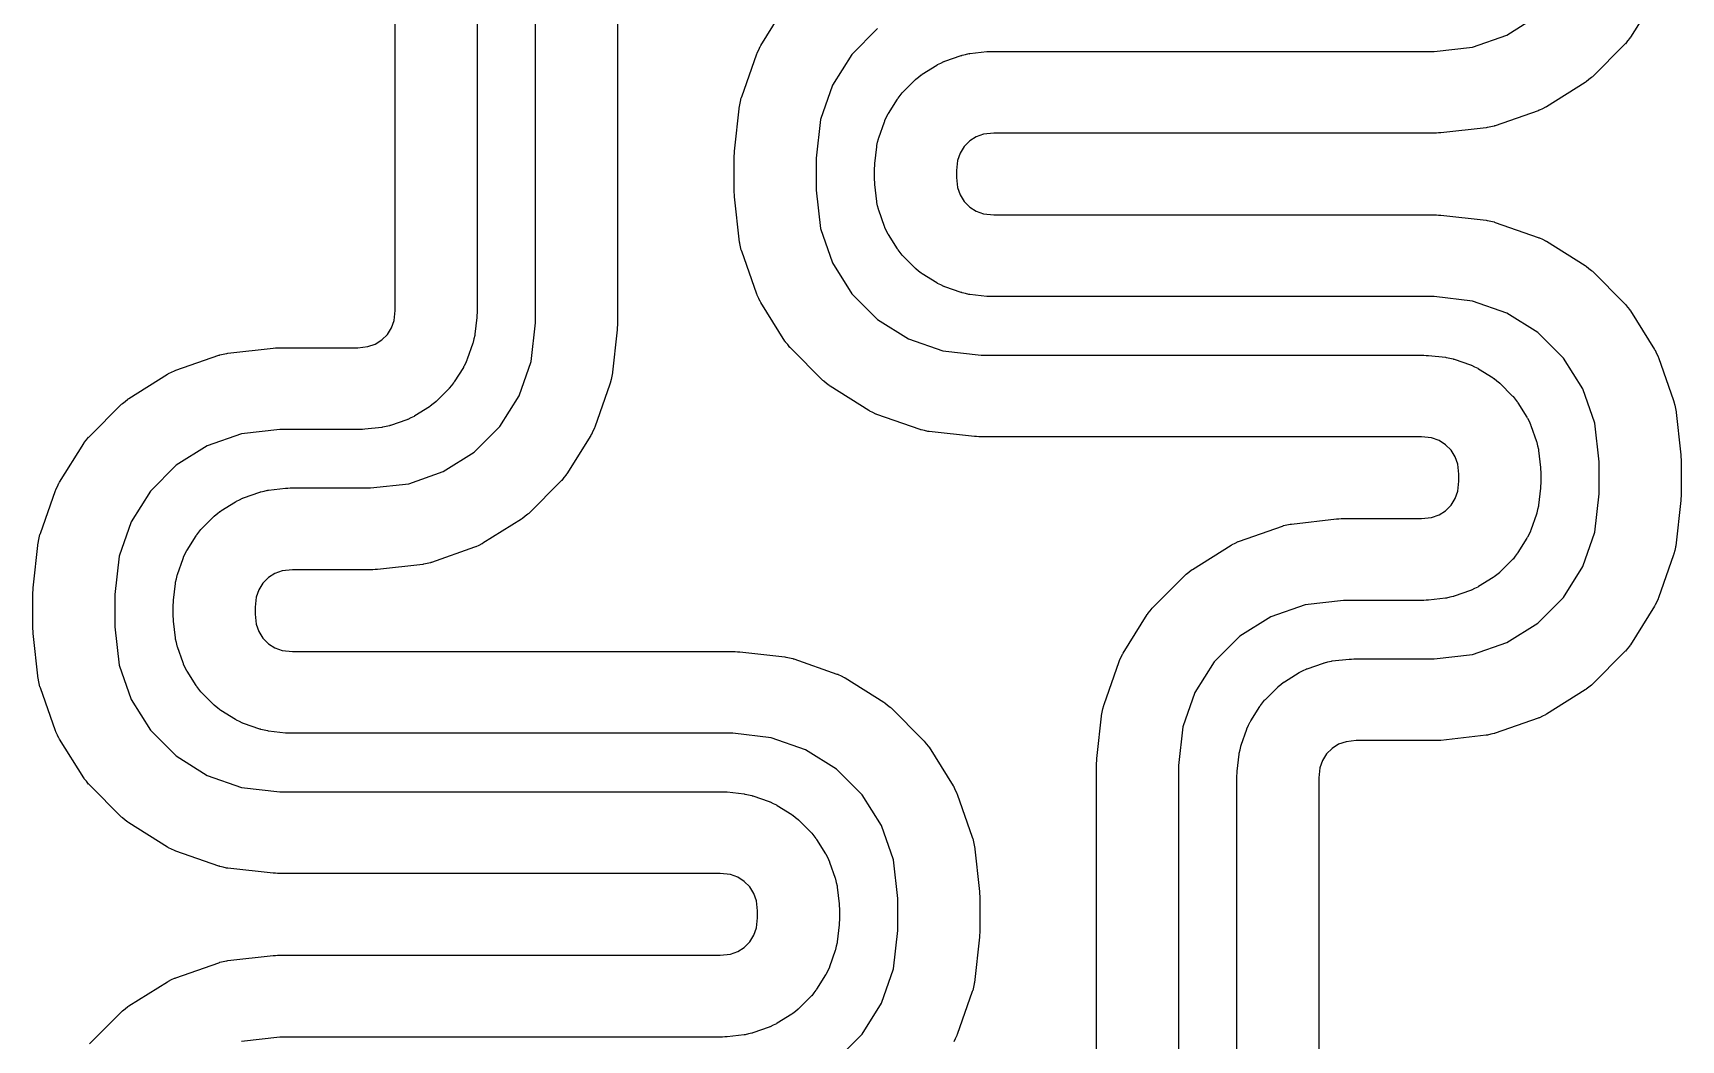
# Model space of a CAD drawing. Extents: x 2.36 to 5.14, y -5.39 to -2.61.
# Drawn here: x 4.412 to 4.6341, y -4.471 to -4.3353 of the extents above; entities that cross this region are included whole.
import ezdxf

# ---------------------------------------------------------------- set-up
doc = ezdxf.new("R2010")
doc.units = 0
doc.header["$MEASUREMENT"] = 0
doc.layers.add('BLACK', color=7, linetype='CONTINUOUS')

msp = doc.modelspace()

# ---------------------------------------------------------------- linework, layer by layer
at = {"layer": 'BLACK', "linetype": 'CONTINUOUS'}
for p, q in [((4.47186, -4.16319), (4.47186, -4.373)), ((4.47974, -4.37437), (4.47974, -4.16319)), ((4.46084, -4.37269), (4.46084, -4.16547)), ((4.49076, -4.16547), (4.49076, -4.37468)), ((4.51007, -4.33698), (4.51334, -4.33178)), ((4.63051, -4.33067), (4.62724, -4.33587)), ((4.61061, -4.33556), (4.61476, -4.33295)), ((4.52582, -4.3347), (4.52235, -4.33817)), ((4.60598, -4.33718), (4.61061, -4.33556)), ((4.62686, -4.33636), (4.62657, -4.33673)), ((4.62715, -4.336), (4.62686, -4.33636)), ((4.62717, -4.33596), (4.62715, -4.336)), ((4.62724, -4.33587), (4.62717, -4.33596)), ((4.50751, -4.3439), (4.50954, -4.3381)), ((4.50954, -4.3381), (4.50958, -4.338)), ((4.50958, -4.338), (4.50959, -4.33795)), ((4.50959, -4.33795), (4.5098, -4.33754)), ((4.5098, -4.33754), (4.50999, -4.33712)), ((4.50999, -4.33712), (4.51003, -4.33708)), ((4.51003, -4.33708), (4.51007, -4.33698)), ((4.52235, -4.33817), (4.51974, -4.34232)), ((4.53489, -4.33909), (4.53706, -4.33833)), ((4.53706, -4.33833), (4.53716, -4.3383)), ((4.53716, -4.3383), (4.5372, -4.33828)), ((4.5372, -4.33828), (4.53766, -4.33818)), ((4.53766, -4.33818), (4.53811, -4.33807)), ((4.53811, -4.33807), (4.53816, -4.33808)), ((4.53816, -4.33808), (4.53826, -4.33805)), ((4.53826, -4.33805), (4.54054, -4.3378)), ((4.54054, -4.3378), (4.54085, -4.33779)), ((4.54085, -4.33779), (4.54116, -4.33776)), ((4.54116, -4.33776), (4.6008, -4.33776)), ((4.6008, -4.33776), (4.60598, -4.33718)), ((4.62647, -4.33684), (4.62212, -4.34118)), ((4.62653, -4.33675), (4.62647, -4.33684)), ((4.62657, -4.33673), (4.62653, -4.33675)), ((4.53135, -4.34122), (4.53171, -4.34092)), ((4.53171, -4.34092), (4.53176, -4.34091)), ((4.53176, -4.34091), (4.53184, -4.34084)), ((4.53184, -4.34084), (4.53378, -4.33962)), ((4.53378, -4.33962), (4.53388, -4.33957)), ((4.53388, -4.33957), (4.53391, -4.33954)), ((4.53391, -4.33954), (4.53433, -4.33935)), ((4.53433, -4.33935), (4.53475, -4.33914)), ((4.53475, -4.33914), (4.5348, -4.33913)), ((4.5348, -4.33913), (4.53489, -4.33909)), ((4.51974, -4.34232), (4.51812, -4.34695)), ((4.52919, -4.34331), (4.52926, -4.34323)), ((4.52926, -4.34323), (4.53088, -4.34161)), ((4.53088, -4.34161), (4.53096, -4.34154)), ((4.53096, -4.34154), (4.53099, -4.3415)), ((4.53099, -4.3415), (4.53135, -4.34122)), ((4.62115, -4.34195), (4.61595, -4.34522)), ((4.62124, -4.34189), (4.62115, -4.34195)), ((4.62128, -4.34187), (4.62124, -4.34189)), ((4.62164, -4.34157), (4.62128, -4.34187)), ((4.62201, -4.34129), (4.62164, -4.34157)), ((4.62204, -4.34125), (4.62201, -4.34129)), ((4.62212, -4.34118), (4.62204, -4.34125)), ((4.50654, -4.35121), (4.50723, -4.3451)), ((4.50723, -4.3451), (4.50726, -4.345)), ((4.50725, -4.34495), (4.50736, -4.3445)), ((4.50726, -4.345), (4.50725, -4.34495)), ((4.50736, -4.3445), (4.50746, -4.34404)), ((4.50746, -4.34404), (4.50748, -4.344)), ((4.50748, -4.344), (4.50751, -4.3439)), ((4.52727, -4.34614), (4.52849, -4.3442)), ((4.52849, -4.3442), (4.52855, -4.34411)), ((4.52855, -4.34411), (4.52857, -4.34407)), ((4.52857, -4.34407), (4.52886, -4.34371)), ((4.52886, -4.34371), (4.52915, -4.34334)), ((4.52915, -4.34334), (4.52919, -4.34331)), ((4.61582, -4.3453), (4.6154, -4.3455)), ((4.61585, -4.34527), (4.61582, -4.3453)), ((4.61595, -4.34522), (4.61585, -4.34527)), ((4.51812, -4.34695), (4.51753, -4.35214)), ((4.52597, -4.34941), (4.52673, -4.34725)), ((4.52673, -4.34725), (4.52678, -4.34715)), ((4.52678, -4.3471), (4.52699, -4.34669)), ((4.52678, -4.34715), (4.52678, -4.3471)), ((4.52699, -4.34669), (4.52719, -4.34627)), ((4.52719, -4.34627), (4.52722, -4.34623)), ((4.52722, -4.34623), (4.52727, -4.34614)), ((4.61484, -4.34576), (4.60904, -4.34779)), ((4.61493, -4.34571), (4.61484, -4.34576)), ((4.61498, -4.3457), (4.61493, -4.34571)), ((4.6154, -4.3455), (4.61498, -4.3457)), ((4.52583, -4.35001), (4.52592, -4.34956)), ((4.52592, -4.34956), (4.52595, -4.34952)), ((4.52595, -4.34952), (4.52597, -4.34941)), ((4.53823, -4.34984), (4.53749, -4.35059)), ((4.53912, -4.34929), (4.53823, -4.34984)), ((4.54011, -4.34894), (4.53912, -4.34929)), ((4.54147, -4.34879), (4.54011, -4.34894)), ((4.60111, -4.34879), (4.54147, -4.34879)), ((4.60141, -4.34876), (4.60111, -4.34879)), ((4.60172, -4.34875), (4.60141, -4.34876)), ((4.60783, -4.34806), (4.60172, -4.34875)), ((4.60794, -4.34804), (4.60783, -4.34806)), ((4.60799, -4.34804), (4.60794, -4.34804)), ((4.60844, -4.34793), (4.60799, -4.34804)), ((4.60889, -4.34784), (4.60844, -4.34793)), ((4.60893, -4.34781), (4.60889, -4.34784)), ((4.60904, -4.34779), (4.60893, -4.34781)), ((4.50651, -4.35183), (4.50654, -4.35152)), ((4.50651, -4.35677), (4.50651, -4.35183)), ((4.50654, -4.35152), (4.50654, -4.35121)), ((4.52544, -4.35289), (4.5257, -4.35062)), ((4.5257, -4.35062), (4.52572, -4.35051)), ((4.52572, -4.35046), (4.52583, -4.35001)), ((4.52572, -4.35051), (4.52572, -4.35046)), ((4.53693, -4.35148), (4.53658, -4.35247)), ((4.53749, -4.35059), (4.53693, -4.35148)), ((4.51753, -4.35214), (4.51753, -4.35646)), ((4.52541, -4.35351), (4.52544, -4.3532)), ((4.52541, -4.35509), (4.52541, -4.35351)), ((4.52544, -4.3532), (4.52544, -4.35289)), ((4.53658, -4.35247), (4.53643, -4.35382)), ((4.53643, -4.35382), (4.53643, -4.35478)), ((4.51753, -4.35646), (4.51812, -4.36164)), ((4.52544, -4.35539), (4.52541, -4.35509)), ((4.52544, -4.3557), (4.52544, -4.35539)), ((4.5257, -4.35798), (4.52544, -4.3557)), ((4.53643, -4.35478), (4.53658, -4.35613)), ((4.53658, -4.35613), (4.53693, -4.35712)), ((4.50654, -4.35708), (4.50651, -4.35677)), ((4.50654, -4.35739), (4.50654, -4.35708)), ((4.50723, -4.36349), (4.50654, -4.35739)), ((4.52572, -4.35808), (4.5257, -4.35798)), ((4.52572, -4.35813), (4.52572, -4.35808)), ((4.52583, -4.35858), (4.52572, -4.35813)), ((4.52592, -4.35904), (4.52583, -4.35858)), ((4.53693, -4.35712), (4.53749, -4.35801)), ((4.53749, -4.35801), (4.53823, -4.35875)), ((4.53823, -4.35875), (4.53912, -4.35931)), ((4.52595, -4.35908), (4.52592, -4.35904)), ((4.52597, -4.35918), (4.52595, -4.35908)), ((4.52673, -4.36135), (4.52597, -4.35918)), ((4.53912, -4.35931), (4.54011, -4.35966)), ((4.54011, -4.35966), (4.54147, -4.35981)), ((4.54147, -4.35981), (4.60111, -4.35981)), ((4.60111, -4.35981), (4.60141, -4.35984)), ((4.60141, -4.35984), (4.60172, -4.35984)), ((4.60172, -4.35984), (4.60783, -4.36053)), ((4.60783, -4.36053), (4.60794, -4.36055)), ((4.60794, -4.36055), (4.60799, -4.36055)), ((4.60799, -4.36055), (4.60844, -4.36066)), ((4.60844, -4.36066), (4.60889, -4.36076)), ((4.60889, -4.36076), (4.60893, -4.36078)), ((4.60893, -4.36078), (4.60904, -4.36081)), ((4.60904, -4.36081), (4.61484, -4.36284)), ((4.51812, -4.36164), (4.51974, -4.36627)), ((4.52678, -4.36144), (4.52673, -4.36135)), ((4.52678, -4.36149), (4.52678, -4.36144)), ((4.52699, -4.36191), (4.52678, -4.36149)), ((4.52719, -4.36233), (4.52699, -4.36191)), ((4.52722, -4.36236), (4.52719, -4.36233)), ((4.52727, -4.36246), (4.52722, -4.36236)), ((4.52849, -4.3644), (4.52727, -4.36246)), ((4.61484, -4.36284), (4.61493, -4.36288)), ((4.61493, -4.36288), (4.61498, -4.36289)), ((4.61498, -4.36289), (4.6154, -4.3631)), ((4.6154, -4.3631), (4.61582, -4.36329)), ((4.50726, -4.3636), (4.50723, -4.36349)), ((4.50725, -4.36365), (4.50726, -4.3636)), ((4.50736, -4.3641), (4.50725, -4.36365)), ((4.50746, -4.36455), (4.50736, -4.3641)), ((4.50748, -4.36459), (4.50746, -4.36455)), ((4.50751, -4.3647), (4.50748, -4.36459)), ((4.50954, -4.3705), (4.50751, -4.3647)), ((4.52855, -4.36448), (4.52849, -4.3644)), ((4.52857, -4.36453), (4.52855, -4.36448)), ((4.52886, -4.36489), (4.52857, -4.36453)), ((4.52915, -4.36525), (4.52886, -4.36489)), ((4.52919, -4.36528), (4.52915, -4.36525)), ((4.52926, -4.36536), (4.52919, -4.36528)), ((4.53088, -4.36699), (4.52926, -4.36536)), ((4.61582, -4.36329), (4.61585, -4.36333)), ((4.61585, -4.36333), (4.61595, -4.36337)), ((4.61595, -4.36337), (4.62115, -4.36664)), ((4.51974, -4.36627), (4.52235, -4.37043)), ((4.53096, -4.36705), (4.53088, -4.36699)), ((4.53099, -4.36709), (4.53096, -4.36705)), ((4.53135, -4.36738), (4.53099, -4.36709)), ((4.53171, -4.36767), (4.53135, -4.36738)), ((4.62115, -4.36664), (4.62124, -4.36671)), ((4.62124, -4.36671), (4.62128, -4.36673)), ((4.62128, -4.36673), (4.62164, -4.36702)), ((4.62164, -4.36702), (4.62201, -4.3673)), ((4.62201, -4.3673), (4.62204, -4.36735)), ((4.62204, -4.36735), (4.62212, -4.36741)), ((4.62212, -4.36741), (4.62647, -4.37176)), ((4.53176, -4.36769), (4.53171, -4.36767)), ((4.53184, -4.36776), (4.53176, -4.36769)), ((4.53378, -4.36897), (4.53184, -4.36776)), ((4.53388, -4.36902), (4.53378, -4.36897)), ((4.53391, -4.36905), (4.53388, -4.36902)), ((4.53433, -4.36925), (4.53391, -4.36905)), ((4.53475, -4.36946), (4.53433, -4.36925)), ((4.5348, -4.36947), (4.53475, -4.36946)), ((4.53489, -4.36951), (4.5348, -4.36947)), ((4.53706, -4.37027), (4.53489, -4.36951)), ((4.50958, -4.3706), (4.50954, -4.3705)), ((4.50959, -4.37064), (4.50958, -4.3706)), ((4.5098, -4.37106), (4.50959, -4.37064)), ((4.50999, -4.37148), (4.5098, -4.37106)), ((4.51003, -4.37152), (4.50999, -4.37148)), ((4.51007, -4.37161), (4.51003, -4.37152)), ((4.51334, -4.37682), (4.51007, -4.37161)), ((4.52235, -4.37043), (4.52582, -4.37389)), ((4.53716, -4.37029), (4.53706, -4.37027)), ((4.5372, -4.37032), (4.53716, -4.37029)), ((4.53766, -4.37041), (4.5372, -4.37032)), ((4.53811, -4.37052), (4.53766, -4.37041)), ((4.53816, -4.37052), (4.53811, -4.37052)), ((4.53826, -4.37054), (4.53816, -4.37052)), ((4.54054, -4.3708), (4.53826, -4.37054)), ((4.54085, -4.3708), (4.54054, -4.3708)), ((4.54116, -4.37083), (4.54085, -4.3708)), ((4.6008, -4.37083), (4.54116, -4.37083)), ((4.60598, -4.37142), (4.6008, -4.37083)), ((4.61061, -4.37304), (4.60598, -4.37142)), ((4.62647, -4.37176), (4.62653, -4.37184)), ((4.62653, -4.37184), (4.62657, -4.37187)), ((4.62657, -4.37187), (4.62686, -4.37224)), ((4.46034, -4.37503), (4.46069, -4.37404)), ((4.46069, -4.37404), (4.46084, -4.37269)), ((4.47183, -4.37362), (4.47157, -4.37589)), ((4.47186, -4.373), (4.47183, -4.37331)), ((4.47183, -4.37331), (4.47183, -4.37362)), ((4.52582, -4.37389), (4.52997, -4.3765)), ((4.61476, -4.37565), (4.61061, -4.37304)), ((4.62686, -4.37224), (4.62715, -4.37259)), ((4.62715, -4.37259), (4.62717, -4.37264)), ((4.62717, -4.37264), (4.62724, -4.37272)), ((4.62724, -4.37272), (4.63051, -4.37793)), ((4.45904, -4.37667), (4.45978, -4.37592)), ((4.45978, -4.37592), (4.46034, -4.37503)), ((4.47144, -4.3765), (4.47135, -4.37695)), ((4.47155, -4.37605), (4.47144, -4.3765)), ((4.47157, -4.37589), (4.47155, -4.376)), ((4.47155, -4.376), (4.47155, -4.37605)), ((4.47915, -4.37956), (4.47974, -4.37437)), ((4.49073, -4.3753), (4.49004, -4.38141)), ((4.49076, -4.37468), (4.49073, -4.37499)), ((4.49073, -4.37499), (4.49073, -4.3753)), ((4.52997, -4.3765), (4.5346, -4.37812)), ((4.61823, -4.37911), (4.61476, -4.37565)), ((4.43125, -4.38075), (4.43706, -4.37872)), ((4.43706, -4.37872), (4.43716, -4.3787)), ((4.43716, -4.3787), (4.4372, -4.37867)), ((4.4372, -4.37867), (4.43766, -4.37858)), ((4.43766, -4.37858), (4.43811, -4.37847)), ((4.43811, -4.37847), (4.43815, -4.37847)), ((4.43815, -4.37847), (4.43826, -4.37845)), ((4.43826, -4.37845), (4.44437, -4.37776)), ((4.44437, -4.37776), (4.44468, -4.37775)), ((4.44468, -4.37775), (4.44498, -4.37772)), ((4.44498, -4.37772), (4.45581, -4.37772)), ((4.45581, -4.37772), (4.45716, -4.37757)), ((4.45716, -4.37757), (4.45815, -4.37723)), ((4.45815, -4.37723), (4.45904, -4.37667)), ((4.4713, -4.3771), (4.47054, -4.37926)), ((4.47132, -4.37699), (4.4713, -4.3771)), ((4.47135, -4.37695), (4.47132, -4.37699)), ((4.51341, -4.3769), (4.51334, -4.37682)), ((4.51343, -4.37695), (4.51341, -4.3769)), ((4.51372, -4.3773), (4.51343, -4.37695)), ((4.51401, -4.37767), (4.51372, -4.3773)), ((4.51405, -4.3777), (4.51401, -4.37767)), ((4.51411, -4.37778), (4.51405, -4.3777)), ((4.51846, -4.38213), (4.51411, -4.37778)), ((4.5346, -4.37812), (4.53978, -4.37871)), ((4.53978, -4.37871), (4.59942, -4.37871)), ((4.59942, -4.37871), (4.59973, -4.37874)), ((4.59973, -4.37874), (4.60004, -4.37874)), ((4.60004, -4.37874), (4.60232, -4.379)), ((4.63051, -4.37793), (4.63055, -4.37802)), ((4.63055, -4.37802), (4.63059, -4.37806)), ((4.63059, -4.37806), (4.63078, -4.37848)), ((4.63078, -4.37848), (4.63099, -4.3789)), ((4.43069, -4.38101), (4.43111, -4.38081)), ((4.43111, -4.38081), (4.43116, -4.3808)), ((4.43116, -4.3808), (4.43125, -4.38075)), ((4.47001, -4.38037), (4.46879, -4.38231)), ((4.47005, -4.38028), (4.47001, -4.38037)), ((4.47009, -4.38024), (4.47005, -4.38028)), ((4.47028, -4.37982), (4.47009, -4.38024)), ((4.47049, -4.37941), (4.47028, -4.37982)), ((4.4705, -4.37936), (4.47049, -4.37941)), ((4.47054, -4.37926), (4.4705, -4.37936)), ((4.47753, -4.38419), (4.47915, -4.37956)), ((4.60232, -4.379), (4.60242, -4.37902)), ((4.60242, -4.37902), (4.60247, -4.37902)), ((4.60247, -4.37902), (4.60292, -4.37913)), ((4.60292, -4.37913), (4.60338, -4.37922)), ((4.60338, -4.37922), (4.60342, -4.37925)), ((4.60342, -4.37925), (4.60352, -4.37927)), ((4.60352, -4.37927), (4.60569, -4.38003)), ((4.60569, -4.38003), (4.60578, -4.38007)), ((4.60578, -4.38007), (4.60583, -4.38008)), ((4.60583, -4.38008), (4.60625, -4.38029)), ((4.60625, -4.38029), (4.60667, -4.38049)), ((4.60667, -4.38049), (4.6067, -4.38052)), ((4.6067, -4.38052), (4.6068, -4.38057)), ((4.6068, -4.38057), (4.60874, -4.38179)), ((4.62084, -4.38327), (4.61823, -4.37911)), ((4.63099, -4.3789), (4.631, -4.37894)), ((4.631, -4.37894), (4.63104, -4.37904)), ((4.63104, -4.37904), (4.63307, -4.38484)), ((4.42494, -4.38456), (4.43014, -4.38129)), ((4.43014, -4.38129), (4.43024, -4.38124)), ((4.43024, -4.38124), (4.43027, -4.38121)), ((4.43027, -4.38121), (4.43069, -4.38101)), ((4.46808, -4.3832), (4.46802, -4.38328)), ((4.46812, -4.38317), (4.46808, -4.3832)), ((4.46841, -4.3828), (4.46812, -4.38317)), ((4.4687, -4.38244), (4.46841, -4.3828)), ((4.46872, -4.3824), (4.4687, -4.38244)), ((4.46879, -4.38231), (4.46872, -4.3824)), ((4.48976, -4.38261), (4.48773, -4.38841)), ((4.48979, -4.38251), (4.48976, -4.38261)), ((4.48981, -4.38247), (4.48979, -4.38251)), ((4.48991, -4.38201), (4.48981, -4.38247)), ((4.49002, -4.38156), (4.48991, -4.38201)), ((4.49004, -4.38141), (4.49002, -4.38151)), ((4.49002, -4.38151), (4.49002, -4.38156)), ((4.51854, -4.38219), (4.51846, -4.38213)), ((4.51857, -4.38224), (4.51854, -4.38219)), ((4.51894, -4.38252), (4.51857, -4.38224)), ((4.5193, -4.38281), (4.51894, -4.38252)), ((4.51934, -4.38283), (4.5193, -4.38281)), ((4.51943, -4.3829), (4.51934, -4.38283)), ((4.52463, -4.38617), (4.51943, -4.3829)), ((4.60874, -4.38179), (4.60882, -4.38185)), ((4.60882, -4.38185), (4.60887, -4.38187)), ((4.60887, -4.38187), (4.60923, -4.38216)), ((4.60923, -4.38216), (4.60959, -4.38245)), ((4.60959, -4.38245), (4.60962, -4.38249)), ((4.60962, -4.38249), (4.6097, -4.38255)), ((4.6097, -4.38255), (4.61132, -4.38418)), ((4.41963, -4.38967), (4.42397, -4.38533)), ((4.42397, -4.38533), (4.42405, -4.38526)), ((4.42405, -4.38526), (4.42408, -4.38522)), ((4.42408, -4.38522), (4.42445, -4.38494)), ((4.42445, -4.38494), (4.42481, -4.38464)), ((4.42481, -4.38464), (4.42485, -4.38462)), ((4.42485, -4.38462), (4.42494, -4.38456)), ((4.46592, -4.38529), (4.46556, -4.38559)), ((4.46629, -4.38501), (4.46592, -4.38529)), ((4.46631, -4.38497), (4.46629, -4.38501)), ((4.4664, -4.3849), (4.46631, -4.38497)), ((4.46802, -4.38328), (4.4664, -4.3849)), ((4.47492, -4.38834), (4.47753, -4.38419)), ((4.61132, -4.38418), (4.61139, -4.38426)), ((4.61139, -4.38426), (4.61143, -4.38429)), ((4.61143, -4.38429), (4.61172, -4.38465)), ((4.61172, -4.38465), (4.61201, -4.38501)), ((4.61201, -4.38501), (4.61203, -4.38506)), ((4.61203, -4.38506), (4.61209, -4.38514)), ((4.61209, -4.38514), (4.61331, -4.38708)), ((4.62246, -4.3879), (4.62084, -4.38327)), ((4.63307, -4.38484), (4.6331, -4.38495)), ((4.6331, -4.38495), (4.63312, -4.38499)), ((4.63312, -4.38499), (4.63322, -4.38544)), ((4.46238, -4.38742), (4.46021, -4.38818)), ((4.46247, -4.38738), (4.46238, -4.38742)), ((4.46252, -4.38737), (4.46247, -4.38738)), ((4.46294, -4.38716), (4.46252, -4.38737)), ((4.46336, -4.38697), (4.46294, -4.38716)), ((4.4634, -4.38694), (4.46336, -4.38697)), ((4.46349, -4.38689), (4.4634, -4.38694)), ((4.46543, -4.38567), (4.46349, -4.38689)), ((4.46552, -4.3856), (4.46543, -4.38567)), ((4.46556, -4.38559), (4.46552, -4.3856)), ((4.52472, -4.38621), (4.52463, -4.38617)), ((4.52476, -4.38625), (4.52472, -4.38621)), ((4.52518, -4.38644), (4.52476, -4.38625)), ((4.5256, -4.38665), (4.52518, -4.38644)), ((4.52565, -4.38666), (4.5256, -4.38665)), ((4.52574, -4.3867), (4.52565, -4.38666)), ((4.53154, -4.38873), (4.52574, -4.3867)), ((4.61331, -4.38708), (4.61336, -4.38718)), ((4.61336, -4.38718), (4.61339, -4.38721)), ((4.61339, -4.38721), (4.61359, -4.38763)), ((4.61359, -4.38763), (4.6138, -4.38805)), ((4.63322, -4.38544), (4.63333, -4.38589)), ((4.63333, -4.38589), (4.63332, -4.38594)), ((4.63332, -4.38594), (4.63335, -4.38605)), ((4.63335, -4.38605), (4.63403, -4.39215)), ((4.41923, -4.39015), (4.41952, -4.38978)), ((4.41952, -4.38978), (4.41956, -4.38976)), ((4.41956, -4.38976), (4.41963, -4.38967)), ((4.44011, -4.38933), (4.43548, -4.39095)), ((4.44529, -4.38875), (4.44011, -4.38933)), ((4.45612, -4.38875), (4.44529, -4.38875)), ((4.45642, -4.38872), (4.45612, -4.38875)), ((4.45673, -4.38871), (4.45642, -4.38872)), ((4.45901, -4.38846), (4.45673, -4.38871)), ((4.45912, -4.38843), (4.45901, -4.38846)), ((4.45916, -4.38844), (4.45912, -4.38843)), ((4.45961, -4.38833), (4.45916, -4.38844)), ((4.46007, -4.38823), (4.45961, -4.38833)), ((4.46011, -4.38821), (4.46007, -4.38823)), ((4.46021, -4.38818), (4.46011, -4.38821)), ((4.47146, -4.39181), (4.47492, -4.38834)), ((4.4872, -4.38953), (4.48393, -4.39473)), ((4.48725, -4.38943), (4.4872, -4.38953)), ((4.48728, -4.38939), (4.48725, -4.38943)), ((4.48747, -4.38897), (4.48728, -4.38939)), ((4.48768, -4.38856), (4.48747, -4.38897)), ((4.48769, -4.38851), (4.48768, -4.38856)), ((4.48773, -4.38841), (4.48769, -4.38851)), ((4.53165, -4.38876), (4.53154, -4.38873)), ((4.53169, -4.38878), (4.53165, -4.38876)), ((4.53214, -4.38888), (4.53169, -4.38878)), ((4.53259, -4.38899), (4.53214, -4.38888)), ((4.53264, -4.38899), (4.53259, -4.38899)), ((4.53275, -4.38901), (4.53264, -4.38899)), ((4.53886, -4.3897), (4.53275, -4.38901)), ((4.53916, -4.3897), (4.53886, -4.3897)), ((4.53947, -4.38973), (4.53916, -4.3897)), ((4.59911, -4.38973), (4.53947, -4.38973)), ((4.60047, -4.38988), (4.59911, -4.38973)), ((4.6138, -4.38805), (4.6138, -4.3881)), ((4.6138, -4.3881), (4.61385, -4.38819)), ((4.61385, -4.38819), (4.61461, -4.39036)), ((4.62305, -4.39308), (4.62246, -4.3879)), ((4.41559, -4.39584), (4.41886, -4.39064)), ((4.41886, -4.39064), (4.41892, -4.39055)), ((4.41892, -4.39055), (4.41894, -4.39051)), ((4.41894, -4.39051), (4.41923, -4.39015)), ((4.43548, -4.39095), (4.43133, -4.39356)), ((4.4673, -4.39442), (4.47146, -4.39181)), ((4.60146, -4.39023), (4.60047, -4.38988)), ((4.60235, -4.39079), (4.60146, -4.39023)), ((4.60309, -4.39153), (4.60235, -4.39079)), ((4.60365, -4.39242), (4.60309, -4.39153)), ((4.61461, -4.39036), (4.61463, -4.39046)), ((4.61463, -4.39046), (4.61465, -4.3905)), ((4.61465, -4.3905), (4.61475, -4.39096)), ((4.61475, -4.39096), (4.61486, -4.39141)), ((4.61486, -4.39141), (4.61486, -4.39146)), ((4.61486, -4.39146), (4.61488, -4.39156)), ((4.61488, -4.39156), (4.61514, -4.39384)), ((4.43133, -4.39356), (4.42786, -4.39703)), ((4.604, -4.39341), (4.60365, -4.39242)), ((4.60415, -4.39476), (4.604, -4.39341)), ((4.61514, -4.39384), (4.61514, -4.39415)), ((4.61514, -4.39415), (4.61517, -4.39446)), ((4.62305, -4.3974), (4.62305, -4.39308)), ((4.63403, -4.39215), (4.63404, -4.39246)), ((4.63404, -4.39246), (4.63407, -4.39277)), ((4.63407, -4.39277), (4.63407, -4.39771)), ((4.4151, -4.39681), (4.41531, -4.3964)), ((4.41531, -4.3964), (4.4155, -4.39598)), ((4.4155, -4.39598), (4.41554, -4.39594)), ((4.41554, -4.39594), (4.41559, -4.39584)), ((4.45749, -4.39662), (4.46267, -4.39604)), ((4.46267, -4.39604), (4.4673, -4.39442)), ((4.48316, -4.3957), (4.47881, -4.40004)), ((4.48323, -4.39561), (4.48316, -4.3957)), ((4.48327, -4.39559), (4.48323, -4.39561)), ((4.48355, -4.39522), (4.48327, -4.39559)), ((4.48384, -4.39486), (4.48355, -4.39522)), ((4.48386, -4.39482), (4.48384, -4.39486)), ((4.48393, -4.39473), (4.48386, -4.39482)), ((4.604, -4.39707), (4.60415, -4.39572)), ((4.60415, -4.39572), (4.60415, -4.39476)), ((4.61517, -4.39603), (4.61514, -4.39634)), ((4.61514, -4.39634), (4.61514, -4.39665)), ((4.61517, -4.39446), (4.61517, -4.39603)), ((4.41302, -4.40276), (4.41505, -4.39696)), ((4.41505, -4.39696), (4.41509, -4.39686)), ((4.41509, -4.39686), (4.4151, -4.39681)), ((4.42786, -4.39703), (4.42525, -4.40118)), ((4.43735, -4.3997), (4.43929, -4.39848)), ((4.43929, -4.39848), (4.43939, -4.39843)), ((4.43939, -4.39843), (4.43943, -4.3984)), ((4.43943, -4.3984), (4.43985, -4.3982)), ((4.43985, -4.3982), (4.44026, -4.398)), ((4.44026, -4.398), (4.44031, -4.39799)), ((4.44031, -4.39799), (4.44041, -4.39795)), ((4.44041, -4.39795), (4.44257, -4.39719)), ((4.44257, -4.39719), (4.44267, -4.39716)), ((4.44267, -4.39716), (4.44272, -4.39714)), ((4.44272, -4.39714), (4.44317, -4.39704)), ((4.44317, -4.39704), (4.44362, -4.39693)), ((4.44362, -4.39693), (4.44367, -4.39694)), ((4.44367, -4.39694), (4.44377, -4.39691)), ((4.44377, -4.39691), (4.44605, -4.39666)), ((4.44605, -4.39666), (4.44636, -4.39665)), ((4.44636, -4.39665), (4.44667, -4.39662)), ((4.44667, -4.39662), (4.45749, -4.39662)), ((4.60309, -4.39895), (4.60365, -4.39806)), ((4.60365, -4.39806), (4.604, -4.39707)), ((4.61514, -4.39665), (4.61488, -4.39892)), ((4.62246, -4.40259), (4.62305, -4.3974)), ((4.63403, -4.39833), (4.63335, -4.40444)), ((4.63404, -4.39802), (4.63403, -4.39833)), ((4.63407, -4.39771), (4.63404, -4.39802)), ((4.43477, -4.40209), (4.43639, -4.40047)), ((4.43639, -4.40047), (4.43647, -4.4004)), ((4.43647, -4.4004), (4.4365, -4.40036)), ((4.4365, -4.40036), (4.43687, -4.40008)), ((4.43687, -4.40008), (4.43722, -4.39978)), ((4.43722, -4.39978), (4.43727, -4.39977)), ((4.43727, -4.39977), (4.43735, -4.3997)), ((4.47785, -4.40081), (4.47264, -4.40408)), ((4.47793, -4.40075), (4.47785, -4.40081)), ((4.47798, -4.40073), (4.47793, -4.40075)), ((4.47834, -4.40043), (4.47798, -4.40073)), ((4.4787, -4.40015), (4.47834, -4.40043)), ((4.47873, -4.40011), (4.4787, -4.40015)), ((4.47881, -4.40004), (4.47873, -4.40011)), ((4.58157, -4.40148), (4.58767, -4.40079)), ((4.58767, -4.40079), (4.58798, -4.40078)), ((4.58798, -4.40078), (4.58829, -4.40075)), ((4.58829, -4.40075), (4.59911, -4.40075)), ((4.59911, -4.40075), (4.60047, -4.4006)), ((4.60047, -4.4006), (4.60146, -4.40025)), ((4.60146, -4.40025), (4.60235, -4.3997)), ((4.60235, -4.3997), (4.60309, -4.39895)), ((4.61461, -4.40013), (4.61385, -4.40229)), ((4.61463, -4.40002), (4.61461, -4.40013)), ((4.61465, -4.39998), (4.61463, -4.40002)), ((4.61475, -4.39953), (4.61465, -4.39998)), ((4.61486, -4.39908), (4.61475, -4.39953)), ((4.61488, -4.39892), (4.61486, -4.39903)), ((4.61486, -4.39903), (4.61486, -4.39908)), ((4.41287, -4.40336), (4.41297, -4.4029)), ((4.41297, -4.4029), (4.41299, -4.40286)), ((4.41299, -4.40286), (4.41302, -4.40276)), ((4.42525, -4.40118), (4.42363, -4.40581)), ((4.43278, -4.405), (4.434, -4.40306)), ((4.434, -4.40306), (4.43406, -4.40297)), ((4.43406, -4.40297), (4.43408, -4.40293)), ((4.43408, -4.40293), (4.43438, -4.40257)), ((4.43438, -4.40257), (4.43466, -4.4022)), ((4.43466, -4.4022), (4.4347, -4.40217)), ((4.4347, -4.40217), (4.43477, -4.40209)), ((4.57456, -4.40378), (4.58036, -4.40175)), ((4.58036, -4.40175), (4.58047, -4.40173)), ((4.58047, -4.40173), (4.58051, -4.4017)), ((4.58051, -4.4017), (4.58096, -4.40161)), ((4.58096, -4.40161), (4.58141, -4.4015)), ((4.58141, -4.4015), (4.58146, -4.4015)), ((4.58146, -4.4015), (4.58157, -4.40148)), ((4.61359, -4.40285), (4.61339, -4.40327)), ((4.6138, -4.40244), (4.61359, -4.40285)), ((4.61385, -4.40229), (4.6138, -4.40239)), ((4.6138, -4.40239), (4.6138, -4.40244)), ((4.62084, -4.40722), (4.62246, -4.40259)), ((4.41206, -4.41007), (4.41274, -4.40396)), ((4.41274, -4.40396), (4.41277, -4.40386)), ((4.41276, -4.40381), (4.41287, -4.40336)), ((4.41277, -4.40386), (4.41276, -4.40381)), ((4.4325, -4.40555), (4.4327, -4.40513)), ((4.4327, -4.40513), (4.43273, -4.40509)), ((4.43273, -4.40509), (4.43278, -4.405)), ((4.47153, -4.40462), (4.46573, -4.40665)), ((4.47163, -4.40457), (4.47153, -4.40462)), ((4.47168, -4.40456), (4.47163, -4.40457)), ((4.47209, -4.40436), (4.47168, -4.40456)), ((4.47251, -4.40416), (4.47209, -4.40436)), ((4.47255, -4.40413), (4.47251, -4.40416)), ((4.47264, -4.40408), (4.47255, -4.40413)), ((4.56824, -4.40759), (4.57345, -4.40432)), ((4.57345, -4.40432), (4.57354, -4.40427)), ((4.57354, -4.40427), (4.57358, -4.40424)), ((4.57358, -4.40424), (4.574, -4.40404)), ((4.574, -4.40404), (4.57442, -4.40384)), ((4.57442, -4.40384), (4.57446, -4.40383)), ((4.57446, -4.40383), (4.57456, -4.40378)), ((4.61209, -4.40534), (4.61203, -4.40543)), ((4.61331, -4.4034), (4.61209, -4.40534)), ((4.61336, -4.40331), (4.61331, -4.4034)), ((4.61339, -4.40327), (4.61336, -4.40331)), ((4.63322, -4.40504), (4.63312, -4.4055)), ((4.63333, -4.40459), (4.63322, -4.40504)), ((4.63335, -4.40444), (4.63332, -4.40454)), ((4.63332, -4.40454), (4.63333, -4.40459)), ((4.42363, -4.40581), (4.42305, -4.411)), ((4.43149, -4.40827), (4.43224, -4.40611)), ((4.43224, -4.40611), (4.43229, -4.40601)), ((4.43229, -4.40601), (4.4323, -4.40596)), ((4.4323, -4.40596), (4.4325, -4.40555)), ((4.45811, -4.40762), (4.4578, -4.40765)), ((4.45842, -4.40761), (4.45811, -4.40762)), ((4.46453, -4.40692), (4.45842, -4.40761)), ((4.46463, -4.4069), (4.46453, -4.40692)), ((4.46468, -4.4069), (4.46463, -4.4069)), ((4.46513, -4.40679), (4.46468, -4.4069)), ((4.46558, -4.4067), (4.46513, -4.40679)), ((4.46563, -4.40667), (4.46558, -4.4067)), ((4.46573, -4.40665), (4.46563, -4.40667)), ((4.56816, -4.40765), (4.56824, -4.40759)), ((4.61132, -4.40631), (4.6097, -4.40793)), ((4.61139, -4.40623), (4.61132, -4.40631)), ((4.61143, -4.4062), (4.61139, -4.40623)), ((4.61172, -4.40583), (4.61143, -4.4062)), ((4.61201, -4.40547), (4.61172, -4.40583)), ((4.61203, -4.40543), (4.61201, -4.40547)), ((4.61823, -4.41137), (4.62084, -4.40722)), ((4.63307, -4.40564), (4.63104, -4.41144)), ((4.6331, -4.40554), (4.63307, -4.40564)), ((4.63312, -4.4055), (4.6331, -4.40554)), ((4.43095, -4.41175), (4.43121, -4.40948)), ((4.43121, -4.40948), (4.43123, -4.40937)), ((4.43123, -4.40932), (4.43134, -4.40887)), ((4.43123, -4.40937), (4.43123, -4.40932)), ((4.43134, -4.40887), (4.43144, -4.40842)), ((4.43144, -4.40842), (4.43146, -4.40838)), ((4.43146, -4.40838), (4.43149, -4.40827)), ((4.443, -4.40945), (4.44244, -4.41034)), ((4.44374, -4.4087), (4.443, -4.40945)), ((4.44463, -4.40814), (4.44374, -4.4087)), ((4.44562, -4.4078), (4.44463, -4.40814)), ((4.44698, -4.40765), (4.44562, -4.4078)), ((4.4578, -4.40765), (4.44698, -4.40765)), ((4.56293, -4.4127), (4.56728, -4.40836)), ((4.56728, -4.40836), (4.56736, -4.40829)), ((4.56736, -4.40829), (4.56739, -4.40825)), ((4.56739, -4.40825), (4.56776, -4.40797)), ((4.56776, -4.40797), (4.56811, -4.40767)), ((4.56811, -4.40767), (4.56816, -4.40765)), ((4.60874, -4.4087), (4.6068, -4.40992)), ((4.60882, -4.40863), (4.60874, -4.4087)), ((4.60887, -4.40862), (4.60882, -4.40863)), ((4.60923, -4.40832), (4.60887, -4.40862)), ((4.60959, -4.40804), (4.60923, -4.40832)), ((4.60962, -4.408), (4.60959, -4.40804)), ((4.6097, -4.40793), (4.60962, -4.408)), ((4.41202, -4.41069), (4.41205, -4.41038)), ((4.41202, -4.41563), (4.41202, -4.41069)), ((4.41205, -4.41038), (4.41206, -4.41007)), ((4.42305, -4.411), (4.42305, -4.41532)), ((4.43092, -4.41237), (4.43095, -4.41206)), ((4.43095, -4.41206), (4.43095, -4.41175)), ((4.4421, -4.41133), (4.44194, -4.41268)), ((4.44244, -4.41034), (4.4421, -4.41133)), ((4.5886, -4.41178), (4.58342, -4.41236)), ((4.59942, -4.41178), (4.5886, -4.41178)), ((4.59973, -4.41175), (4.59942, -4.41178)), ((4.60004, -4.41174), (4.59973, -4.41175)), ((4.60232, -4.41149), (4.60004, -4.41174)), ((4.60242, -4.41146), (4.60232, -4.41149)), ((4.60247, -4.41147), (4.60242, -4.41146)), ((4.60292, -4.41136), (4.60247, -4.41147)), ((4.60338, -4.41126), (4.60292, -4.41136)), ((4.60342, -4.41124), (4.60338, -4.41126)), ((4.60352, -4.41121), (4.60342, -4.41124)), ((4.60569, -4.41045), (4.60352, -4.41121)), ((4.60578, -4.41041), (4.60569, -4.41045)), ((4.60583, -4.4104), (4.60578, -4.41041)), ((4.60625, -4.41019), (4.60583, -4.4104)), ((4.60667, -4.41), (4.60625, -4.41019)), ((4.6067, -4.40997), (4.60667, -4.41)), ((4.6068, -4.40992), (4.6067, -4.40997)), ((4.61476, -4.41484), (4.61823, -4.41137)), ((4.63078, -4.412), (4.63059, -4.41242)), ((4.63099, -4.41159), (4.63078, -4.412)), ((4.631, -4.41154), (4.63099, -4.41159)), ((4.63104, -4.41144), (4.631, -4.41154)), ((4.43092, -4.41394), (4.43092, -4.41237)), ((4.43095, -4.41425), (4.43092, -4.41394)), ((4.43095, -4.41456), (4.43095, -4.41425)), ((4.44194, -4.41268), (4.44194, -4.41364)), ((4.44194, -4.41364), (4.4421, -4.41499)), ((4.55889, -4.41887), (4.56216, -4.41367)), ((4.56216, -4.41367), (4.56223, -4.41358)), ((4.56223, -4.41358), (4.56225, -4.41354)), ((4.56225, -4.41354), (4.56254, -4.41318)), ((4.56254, -4.41318), (4.56282, -4.41281)), ((4.56282, -4.41281), (4.56286, -4.41279)), ((4.56286, -4.41279), (4.56293, -4.4127)), ((4.57879, -4.41398), (4.57463, -4.41659)), ((4.58342, -4.41236), (4.57879, -4.41398)), ((4.63051, -4.41256), (4.62724, -4.41776)), ((4.63055, -4.41246), (4.63051, -4.41256)), ((4.63059, -4.41242), (4.63055, -4.41246)), ((4.41205, -4.41594), (4.41202, -4.41563)), ((4.41206, -4.41625), (4.41205, -4.41594)), ((4.41274, -4.42235), (4.41206, -4.41625)), ((4.42305, -4.41532), (4.42363, -4.4205)), ((4.43121, -4.41684), (4.43095, -4.41456)), ((4.4421, -4.41499), (4.44244, -4.41598)), ((4.44244, -4.41598), (4.443, -4.41687)), ((4.61061, -4.41745), (4.61476, -4.41484)), ((4.43123, -4.41694), (4.43121, -4.41684)), ((4.43123, -4.41699), (4.43123, -4.41694)), ((4.43134, -4.41744), (4.43123, -4.41699)), ((4.43144, -4.4179), (4.43134, -4.41744)), ((4.43146, -4.41794), (4.43144, -4.4179)), ((4.43149, -4.41804), (4.43146, -4.41794)), ((4.43224, -4.42021), (4.43149, -4.41804)), ((4.443, -4.41687), (4.44374, -4.41761)), ((4.44374, -4.41761), (4.44463, -4.41817)), ((4.44463, -4.41817), (4.44562, -4.41852)), ((4.44562, -4.41852), (4.44698, -4.41867)), ((4.44698, -4.41867), (4.50662, -4.41867)), ((4.50662, -4.41867), (4.50693, -4.4187)), ((4.50693, -4.4187), (4.50724, -4.4187)), ((4.50724, -4.4187), (4.51334, -4.41939)), ((4.57463, -4.41659), (4.57117, -4.42006)), ((4.60598, -4.41907), (4.61061, -4.41745)), ((4.62647, -4.41873), (4.62212, -4.42307)), ((4.62653, -4.41864), (4.62647, -4.41873)), ((4.62657, -4.41861), (4.62653, -4.41864)), ((4.62686, -4.41825), (4.62657, -4.41861)), ((4.62715, -4.41789), (4.62686, -4.41825)), ((4.62717, -4.41784), (4.62715, -4.41789)), ((4.62724, -4.41776), (4.62717, -4.41784)), ((4.42363, -4.4205), (4.42525, -4.42513)), ((4.43229, -4.4203), (4.43224, -4.42021)), ((4.4323, -4.42035), (4.43229, -4.4203)), ((4.4325, -4.42077), (4.4323, -4.42035)), ((4.4327, -4.42119), (4.4325, -4.42077)), ((4.51334, -4.41939), (4.51345, -4.41941)), ((4.51345, -4.41941), (4.5135, -4.41941)), ((4.5135, -4.41941), (4.51395, -4.41952)), ((4.51395, -4.41952), (4.5144, -4.41962)), ((4.5144, -4.41962), (4.51444, -4.41964)), ((4.51444, -4.41964), (4.51455, -4.41967)), ((4.51455, -4.41967), (4.52035, -4.4217)), ((4.55633, -4.42579), (4.55836, -4.41999)), ((4.55836, -4.41999), (4.5584, -4.41989)), ((4.5584, -4.41989), (4.55841, -4.41984)), ((4.55841, -4.41984), (4.55862, -4.41943)), ((4.55862, -4.41943), (4.55881, -4.41901)), ((4.55881, -4.41901), (4.55884, -4.41897)), ((4.55884, -4.41897), (4.55889, -4.41887)), ((4.57117, -4.42006), (4.56856, -4.42421)), ((4.58371, -4.42098), (4.58588, -4.42022)), ((4.58588, -4.42022), (4.58598, -4.42019)), ((4.58598, -4.42019), (4.58602, -4.42017)), ((4.58602, -4.42017), (4.58648, -4.42007)), ((4.58648, -4.42007), (4.58693, -4.41996)), ((4.58693, -4.41996), (4.58698, -4.41997)), ((4.58698, -4.41997), (4.58708, -4.41994)), ((4.58708, -4.41994), (4.58936, -4.41969)), ((4.58936, -4.41969), (4.58967, -4.41968)), ((4.58967, -4.41968), (4.58997, -4.41965)), ((4.58997, -4.41965), (4.6008, -4.41965)), ((4.6008, -4.41965), (4.60598, -4.41907)), ((4.41277, -4.42246), (4.41274, -4.42235)), ((4.41276, -4.42251), (4.41277, -4.42246)), ((4.41287, -4.42296), (4.41276, -4.42251)), ((4.41297, -4.42341), (4.41287, -4.42296)), ((4.43273, -4.42122), (4.4327, -4.42119)), ((4.43278, -4.42132), (4.43273, -4.42122)), ((4.434, -4.42326), (4.43278, -4.42132)), ((4.52035, -4.4217), (4.52045, -4.42174)), ((4.52045, -4.42174), (4.52049, -4.42175)), ((4.52049, -4.42175), (4.52091, -4.42196)), ((4.52091, -4.42196), (4.52133, -4.42215)), ((4.52133, -4.42215), (4.52137, -4.42218)), ((4.52137, -4.42218), (4.52146, -4.42223)), ((4.52146, -4.42223), (4.52667, -4.4255)), ((4.57981, -4.42339), (4.58017, -4.42311)), ((4.58017, -4.42311), (4.58053, -4.42281)), ((4.58053, -4.42281), (4.58058, -4.4228)), ((4.58058, -4.4228), (4.58066, -4.42273)), ((4.58066, -4.42273), (4.5826, -4.42151)), ((4.5826, -4.42151), (4.5827, -4.42146)), ((4.5827, -4.42146), (4.58273, -4.42143)), ((4.58273, -4.42143), (4.58315, -4.42123)), ((4.58315, -4.42123), (4.58357, -4.42103)), ((4.58357, -4.42103), (4.58362, -4.42102)), ((4.58362, -4.42102), (4.58371, -4.42098)), ((4.62201, -4.42318), (4.62164, -4.42346)), ((4.62204, -4.42314), (4.62201, -4.42318)), ((4.62212, -4.42307), (4.62204, -4.42314)), ((4.41299, -4.42345), (4.41297, -4.42341)), ((4.41302, -4.42356), (4.41299, -4.42345)), ((4.41505, -4.42936), (4.41302, -4.42356)), ((4.42525, -4.42513), (4.42786, -4.42928)), ((4.43406, -4.42334), (4.434, -4.42326)), ((4.43408, -4.42339), (4.43406, -4.42334)), ((4.43438, -4.42375), (4.43408, -4.42339)), ((4.43466, -4.42411), (4.43438, -4.42375)), ((4.4347, -4.42414), (4.43466, -4.42411)), ((4.43477, -4.42422), (4.4347, -4.42414)), ((4.43639, -4.42585), (4.43477, -4.42422)), ((4.56856, -4.42421), (4.56694, -4.42884)), ((4.57768, -4.4256), (4.57797, -4.42523)), ((4.57797, -4.42523), (4.57801, -4.4252)), ((4.57801, -4.4252), (4.57807, -4.42512)), ((4.57807, -4.42512), (4.5797, -4.4235)), ((4.5797, -4.4235), (4.57978, -4.42343)), ((4.57978, -4.42343), (4.57981, -4.42339)), ((4.62115, -4.42384), (4.61595, -4.42711)), ((4.62124, -4.42378), (4.62115, -4.42384)), ((4.62128, -4.42376), (4.62124, -4.42378)), ((4.62164, -4.42346), (4.62128, -4.42376)), ((4.43647, -4.42591), (4.43639, -4.42585)), ((4.4365, -4.42595), (4.43647, -4.42591)), ((4.43687, -4.42624), (4.4365, -4.42595)), ((4.43722, -4.42653), (4.43687, -4.42624)), ((4.43727, -4.42655), (4.43722, -4.42653)), ((4.43735, -4.42661), (4.43727, -4.42655)), ((4.43929, -4.42783), (4.43735, -4.42661)), ((4.52667, -4.4255), (4.52675, -4.42557)), ((4.52675, -4.42557), (4.5268, -4.42559)), ((4.5268, -4.42559), (4.52715, -4.42588)), ((4.52715, -4.42588), (4.52752, -4.42616)), ((4.52752, -4.42616), (4.52755, -4.4262)), ((4.52755, -4.4262), (4.52763, -4.42627)), ((4.52763, -4.42627), (4.53198, -4.43062)), ((4.55536, -4.4331), (4.55605, -4.42699)), ((4.55605, -4.42699), (4.55607, -4.42689)), ((4.55607, -4.42684), (4.55618, -4.42639)), ((4.55607, -4.42689), (4.55607, -4.42684)), ((4.55618, -4.42639), (4.55628, -4.42593)), ((4.55628, -4.42593), (4.5563, -4.42589)), ((4.5563, -4.42589), (4.55633, -4.42579)), ((4.57609, -4.42803), (4.5773, -4.42609)), ((4.5773, -4.42609), (4.57737, -4.426)), ((4.57737, -4.426), (4.57739, -4.42596)), ((4.57739, -4.42596), (4.57768, -4.4256)), ((4.61493, -4.4276), (4.61484, -4.42765)), ((4.61498, -4.42759), (4.61493, -4.4276)), ((4.6154, -4.42739), (4.61498, -4.42759)), ((4.61582, -4.42719), (4.6154, -4.42739)), ((4.61585, -4.42716), (4.61582, -4.42719)), ((4.61595, -4.42711), (4.61585, -4.42716)), ((4.41509, -4.42946), (4.41505, -4.42936)), ((4.4151, -4.4295), (4.41509, -4.42946)), ((4.41531, -4.42992), (4.4151, -4.4295)), ((4.42786, -4.42928), (4.43133, -4.43275)), ((4.43939, -4.42788), (4.43929, -4.42783)), ((4.43943, -4.42791), (4.43939, -4.42788)), ((4.43985, -4.42811), (4.43943, -4.42791)), ((4.44026, -4.42832), (4.43985, -4.42811)), ((4.44031, -4.42833), (4.44026, -4.42832)), ((4.44041, -4.42837), (4.44031, -4.42833)), ((4.44257, -4.42913), (4.44041, -4.42837)), ((4.44267, -4.42915), (4.44257, -4.42913)), ((4.44272, -4.42918), (4.44267, -4.42915)), ((4.44317, -4.42927), (4.44272, -4.42918)), ((4.44362, -4.42938), (4.44317, -4.42927)), ((4.44367, -4.42938), (4.44362, -4.42938)), ((4.44377, -4.4294), (4.44367, -4.42938)), ((4.44605, -4.42966), (4.44377, -4.4294)), ((4.44636, -4.42966), (4.44605, -4.42966)), ((4.44667, -4.42969), (4.44636, -4.42966)), ((4.50631, -4.42969), (4.44667, -4.42969)), ((4.51149, -4.43028), (4.50631, -4.42969)), ((4.56694, -4.42884), (4.56635, -4.43403)), ((4.57479, -4.4313), (4.57555, -4.42914)), ((4.57555, -4.42914), (4.57559, -4.42904)), ((4.57559, -4.42904), (4.5756, -4.42899)), ((4.5756, -4.42899), (4.57581, -4.42858)), ((4.57581, -4.42858), (4.576, -4.42816)), ((4.576, -4.42816), (4.57604, -4.42812)), ((4.57604, -4.42812), (4.57609, -4.42803)), ((4.60844, -4.42982), (4.60799, -4.42993)), ((4.60889, -4.42973), (4.60844, -4.42982)), ((4.60893, -4.4297), (4.60889, -4.42973)), ((4.60904, -4.42968), (4.60893, -4.4297)), ((4.61484, -4.42765), (4.60904, -4.42968)), ((4.4155, -4.43034), (4.41531, -4.42992)), ((4.41554, -4.43038), (4.4155, -4.43034)), ((4.41559, -4.43047), (4.41554, -4.43038)), ((4.41886, -4.43568), (4.41559, -4.43047)), ((4.51612, -4.4319), (4.51149, -4.43028)), ((4.52028, -4.43451), (4.51612, -4.4319)), ((4.53198, -4.43062), (4.53205, -4.4307)), ((4.53205, -4.4307), (4.53209, -4.43073)), ((4.53209, -4.43073), (4.53237, -4.4311)), ((4.53237, -4.4311), (4.53266, -4.43145)), ((4.53266, -4.43145), (4.53268, -4.4315)), ((4.53268, -4.4315), (4.53275, -4.43158)), ((4.53275, -4.43158), (4.53602, -4.43679)), ((4.57454, -4.43235), (4.57465, -4.4319)), ((4.57465, -4.4319), (4.57474, -4.43145)), ((4.57474, -4.43145), (4.57477, -4.43141)), ((4.57477, -4.43141), (4.57479, -4.4313)), ((4.58705, -4.43173), (4.58631, -4.43248)), ((4.58794, -4.43117), (4.58705, -4.43173)), ((4.58893, -4.43083), (4.58794, -4.43117)), ((4.59028, -4.43068), (4.58893, -4.43083)), ((4.60111, -4.43068), (4.59028, -4.43068)), ((4.60141, -4.43065), (4.60111, -4.43068)), ((4.60172, -4.43064), (4.60141, -4.43065)), ((4.60783, -4.42995), (4.60172, -4.43064)), ((4.60794, -4.42993), (4.60783, -4.42995)), ((4.60799, -4.42993), (4.60794, -4.42993)), ((4.43133, -4.43275), (4.43548, -4.43536)), ((4.55533, -4.43372), (4.55536, -4.43341)), ((4.55533, -4.63551), (4.55533, -4.43372)), ((4.55536, -4.43341), (4.55536, -4.4331)), ((4.56635, -4.43403), (4.56635, -4.6378)), ((4.57426, -4.43478), (4.57452, -4.43251)), ((4.57452, -4.43251), (4.57454, -4.4324)), ((4.57454, -4.4324), (4.57454, -4.43235)), ((4.58575, -4.43337), (4.5854, -4.43436)), ((4.58631, -4.43248), (4.58575, -4.43337)), ((4.41892, -4.43576), (4.41886, -4.43568)), ((4.41894, -4.43581), (4.41892, -4.43576)), ((4.41923, -4.43616), (4.41894, -4.43581)), ((4.41952, -4.43653), (4.41923, -4.43616)), ((4.43548, -4.43536), (4.44011, -4.43698)), ((4.52374, -4.43797), (4.52028, -4.43451)), ((4.57423, -4.4354), (4.57426, -4.43509)), ((4.57423, -4.64334), (4.57423, -4.4354)), ((4.57426, -4.43509), (4.57426, -4.43478)), ((4.5854, -4.43436), (4.58525, -4.43571)), ((4.58525, -4.43571), (4.58525, -4.64562)), ((4.41956, -4.43656), (4.41952, -4.43653)), ((4.41963, -4.43664), (4.41956, -4.43656)), ((4.42397, -4.44099), (4.41963, -4.43664)), ((4.44011, -4.43698), (4.44529, -4.43757)), ((4.44529, -4.43757), (4.50494, -4.43757)), ((4.50494, -4.43757), (4.50524, -4.4376)), ((4.50524, -4.4376), (4.50555, -4.4376)), ((4.50555, -4.4376), (4.50783, -4.43786)), ((4.50783, -4.43786), (4.50793, -4.43788)), ((4.50793, -4.43788), (4.50798, -4.43788)), ((4.50798, -4.43788), (4.50843, -4.43799)), ((4.50843, -4.43799), (4.50889, -4.43808)), ((4.50889, -4.43808), (4.50893, -4.43811)), ((4.50893, -4.43811), (4.50903, -4.43813)), ((4.50903, -4.43813), (4.5112, -4.43889)), ((4.52635, -4.44213), (4.52374, -4.43797)), ((4.53602, -4.43679), (4.53607, -4.43688)), ((4.53607, -4.43688), (4.5361, -4.43692)), ((4.5361, -4.43692), (4.53629, -4.43734)), ((4.53629, -4.43734), (4.5365, -4.43776)), ((4.5365, -4.43776), (4.53651, -4.4378)), ((4.53651, -4.4378), (4.53655, -4.4379)), ((4.53655, -4.4379), (4.53858, -4.4437)), ((4.5112, -4.43889), (4.51129, -4.43893)), ((4.51129, -4.43893), (4.51134, -4.43894)), ((4.51134, -4.43894), (4.51176, -4.43915)), ((4.51176, -4.43915), (4.51218, -4.43935)), ((4.51218, -4.43935), (4.51221, -4.43938)), ((4.51221, -4.43938), (4.51231, -4.43943)), ((4.51231, -4.43943), (4.51425, -4.44064)), ((4.51425, -4.44064), (4.51433, -4.44071)), ((4.51433, -4.44071), (4.51438, -4.44073)), ((4.51438, -4.44073), (4.51474, -4.44102)), ((4.42405, -4.44105), (4.42397, -4.44099)), ((4.42408, -4.4411), (4.42405, -4.44105)), ((4.42445, -4.44138), (4.42408, -4.4411)), ((4.42481, -4.44167), (4.42445, -4.44138)), ((4.42485, -4.44169), (4.42481, -4.44167)), ((4.42494, -4.44176), (4.42485, -4.44169)), ((4.43014, -4.44503), (4.42494, -4.44176)), ((4.51474, -4.44102), (4.5151, -4.44131)), ((4.5151, -4.44131), (4.51513, -4.44135)), ((4.51513, -4.44135), (4.51522, -4.44141)), ((4.51522, -4.44141), (4.51684, -4.44304)), ((4.51684, -4.44304), (4.5169, -4.44312)), ((4.5169, -4.44312), (4.51694, -4.44315)), ((4.51694, -4.44315), (4.51723, -4.44351)), ((4.52797, -4.44676), (4.52635, -4.44213)), ((4.43024, -4.44507), (4.43014, -4.44503)), ((4.43027, -4.44511), (4.43024, -4.44507)), ((4.43069, -4.4453), (4.43027, -4.44511)), ((4.43111, -4.44551), (4.43069, -4.4453)), ((4.51723, -4.44351), (4.51752, -4.44387)), ((4.51752, -4.44387), (4.51754, -4.44392)), ((4.51754, -4.44392), (4.51761, -4.444)), ((4.51761, -4.444), (4.51882, -4.44594)), ((4.53858, -4.4437), (4.53861, -4.44381)), ((4.53861, -4.44381), (4.53863, -4.44385)), ((4.53863, -4.44385), (4.53873, -4.4443)), ((4.53873, -4.4443), (4.53884, -4.44475)), ((4.53884, -4.44475), (4.53884, -4.4448)), ((4.53884, -4.4448), (4.53886, -4.44491)), ((4.53886, -4.44491), (4.53955, -4.45101)), ((4.43116, -4.44552), (4.43111, -4.44551)), ((4.43125, -4.44556), (4.43116, -4.44552)), ((4.43706, -4.44759), (4.43125, -4.44556)), ((4.43716, -4.44762), (4.43706, -4.44759)), ((4.51882, -4.44594), (4.51887, -4.44604)), ((4.51887, -4.44604), (4.51891, -4.44607)), ((4.51891, -4.44607), (4.5191, -4.44649)), ((4.5191, -4.44649), (4.51931, -4.44691)), ((4.51931, -4.44691), (4.51932, -4.44696)), ((4.51932, -4.44696), (4.51936, -4.44705)), ((4.51936, -4.44705), (4.52012, -4.44922)), ((4.52856, -4.45194), (4.52797, -4.44676)), ((4.4372, -4.44764), (4.43716, -4.44762)), ((4.43765, -4.44774), (4.4372, -4.44764)), ((4.43811, -4.44785), (4.43765, -4.44774)), ((4.43815, -4.44785), (4.43811, -4.44785)), ((4.43826, -4.44787), (4.43815, -4.44785)), ((4.44437, -4.44856), (4.43826, -4.44787)), ((4.44468, -4.44856), (4.44437, -4.44856)), ((4.44498, -4.44859), (4.44468, -4.44856)), ((4.50463, -4.44859), (4.44498, -4.44859)), ((4.50598, -4.44874), (4.50463, -4.44859)), ((4.50697, -4.44909), (4.50598, -4.44874)), ((4.50786, -4.44965), (4.50697, -4.44909)), ((4.5086, -4.45039), (4.50786, -4.44965)), ((4.52012, -4.44922), (4.52014, -4.44932)), ((4.52014, -4.44932), (4.52017, -4.44936)), ((4.52017, -4.44936), (4.52026, -4.44982)), ((4.52026, -4.44982), (4.52037, -4.45027)), ((4.50916, -4.45128), (4.5086, -4.45039)), ((4.50951, -4.45227), (4.50916, -4.45128)), ((4.52037, -4.45027), (4.52037, -4.45032)), ((4.52037, -4.45032), (4.52039, -4.45042)), ((4.52039, -4.45042), (4.52065, -4.4527)), ((4.52856, -4.45626), (4.52856, -4.45194)), ((4.53955, -4.45101), (4.53955, -4.45132)), ((4.53955, -4.45132), (4.53958, -4.45163)), ((4.53958, -4.45163), (4.53958, -4.45657)), ((4.50966, -4.45362), (4.50951, -4.45227)), ((4.50966, -4.45458), (4.50966, -4.45362)), ((4.52065, -4.4527), (4.52065, -4.45301)), ((4.52065, -4.45301), (4.52068, -4.45331)), ((4.52068, -4.45331), (4.52068, -4.45489)), ((4.50916, -4.45692), (4.50951, -4.45593)), ((4.50951, -4.45593), (4.50966, -4.45458)), ((4.52065, -4.45551), (4.52039, -4.45778)), ((4.52068, -4.45489), (4.52065, -4.4552)), ((4.52065, -4.4552), (4.52065, -4.45551)), ((4.52797, -4.46145), (4.52856, -4.45626)), ((4.50697, -4.45911), (4.50786, -4.45856)), ((4.50786, -4.45856), (4.5086, -4.45781)), ((4.5086, -4.45781), (4.50916, -4.45692)), ((4.52026, -4.45839), (4.52017, -4.45884)), ((4.52037, -4.45794), (4.52026, -4.45839)), ((4.52039, -4.45778), (4.52037, -4.45789)), ((4.52037, -4.45789), (4.52037, -4.45794)), ((4.53955, -4.45719), (4.53886, -4.4633)), ((4.53958, -4.45657), (4.53955, -4.45688)), ((4.53955, -4.45688), (4.53955, -4.45719)), ((4.43125, -4.46264), (4.43706, -4.46061)), ((4.43706, -4.46061), (4.43716, -4.46059)), ((4.43716, -4.46059), (4.4372, -4.46056)), ((4.4372, -4.46056), (4.43766, -4.46047)), ((4.43766, -4.46047), (4.43811, -4.46036)), ((4.43811, -4.46036), (4.43815, -4.46036)), ((4.43815, -4.46036), (4.43826, -4.46034)), ((4.43826, -4.46034), (4.44437, -4.45965)), ((4.44437, -4.45965), (4.44468, -4.45964)), ((4.44468, -4.45964), (4.44498, -4.45961)), ((4.44498, -4.45961), (4.50463, -4.45961)), ((4.50463, -4.45961), (4.50598, -4.45946)), ((4.50598, -4.45946), (4.50697, -4.45911)), ((4.52012, -4.45899), (4.51936, -4.46115)), ((4.52014, -4.45888), (4.52012, -4.45899)), ((4.52017, -4.45884), (4.52014, -4.45888)), ((4.43014, -4.46318), (4.43024, -4.46313)), ((4.43024, -4.46313), (4.43027, -4.4631)), ((4.43027, -4.4631), (4.43069, -4.4629)), ((4.43069, -4.4629), (4.43111, -4.4627)), ((4.43111, -4.4627), (4.43116, -4.46269)), ((4.43116, -4.46269), (4.43125, -4.46264)), ((4.51882, -4.46226), (4.51761, -4.4642)), ((4.51887, -4.46217), (4.51882, -4.46226)), ((4.51891, -4.46213), (4.51887, -4.46217)), ((4.5191, -4.46171), (4.51891, -4.46213)), ((4.51931, -4.4613), (4.5191, -4.46171)), ((4.51932, -4.46125), (4.51931, -4.4613)), ((4.51936, -4.46115), (4.51932, -4.46125)), ((4.52635, -4.46608), (4.52797, -4.46145)), ((4.42494, -4.46645), (4.43014, -4.46318)), ((4.51684, -4.46517), (4.51522, -4.46679)), ((4.5169, -4.46509), (4.51684, -4.46517)), ((4.51694, -4.46506), (4.5169, -4.46509)), ((4.51723, -4.46469), (4.51694, -4.46506)), ((4.51752, -4.46433), (4.51723, -4.46469)), ((4.51754, -4.46429), (4.51752, -4.46433)), ((4.51761, -4.4642), (4.51754, -4.46429)), ((4.53858, -4.4645), (4.53655, -4.4703)), ((4.53861, -4.4644), (4.53858, -4.4645)), ((4.53863, -4.46436), (4.53861, -4.4644)), ((4.53873, -4.4639), (4.53863, -4.46436)), ((4.53884, -4.46345), (4.53873, -4.4639)), ((4.53886, -4.4633), (4.53884, -4.4634)), ((4.53884, -4.4634), (4.53884, -4.46345)), ((4.41963, -4.47156), (4.42397, -4.46722)), ((4.42397, -4.46722), (4.42405, -4.46715)), ((4.42405, -4.46715), (4.42408, -4.46711)), ((4.42408, -4.46711), (4.42445, -4.46683)), ((4.42445, -4.46683), (4.42481, -4.46653)), ((4.42481, -4.46653), (4.42485, -4.46651)), ((4.42485, -4.46651), (4.42494, -4.46645)), ((4.51425, -4.46756), (4.51231, -4.46878)), ((4.51433, -4.46749), (4.51425, -4.46756)), ((4.51438, -4.46748), (4.51433, -4.46749)), ((4.51474, -4.46718), (4.51438, -4.46748)), ((4.5151, -4.4669), (4.51474, -4.46718)), ((4.51513, -4.46686), (4.5151, -4.4669)), ((4.51522, -4.46679), (4.51513, -4.46686)), ((4.52374, -4.47023), (4.52635, -4.46608)), ((4.5112, -4.46931), (4.50903, -4.47007)), ((4.51129, -4.46927), (4.5112, -4.46931)), ((4.51134, -4.46926), (4.51129, -4.46927)), ((4.51176, -4.46905), (4.51134, -4.46926)), ((4.51218, -4.46886), (4.51176, -4.46905)), ((4.51221, -4.46883), (4.51218, -4.46886)), ((4.51231, -4.46878), (4.51221, -4.46883)), ((4.44529, -4.47064), (4.44011, -4.47122)), ((4.50494, -4.47064), (4.44529, -4.47064)), ((4.50524, -4.47061), (4.50494, -4.47064)), ((4.50555, -4.4706), (4.50524, -4.47061)), ((4.50783, -4.47035), (4.50555, -4.4706)), ((4.50793, -4.47032), (4.50783, -4.47035)), ((4.50798, -4.47033), (4.50793, -4.47032)), ((4.50843, -4.47022), (4.50798, -4.47033)), ((4.50889, -4.47012), (4.50843, -4.47022)), ((4.50893, -4.4701), (4.50889, -4.47012)), ((4.50903, -4.47007), (4.50893, -4.4701)), ((4.52028, -4.4737), (4.52374, -4.47023)), ((4.53629, -4.47086), (4.5361, -4.47128)), ((4.5365, -4.47045), (4.53629, -4.47086)), ((4.53651, -4.4704), (4.5365, -4.47045)), ((4.53655, -4.4703), (4.53651, -4.4704))]:
    msp.add_line(p, q, dxfattribs=at)

doc.saveas('drawing.dxf')
